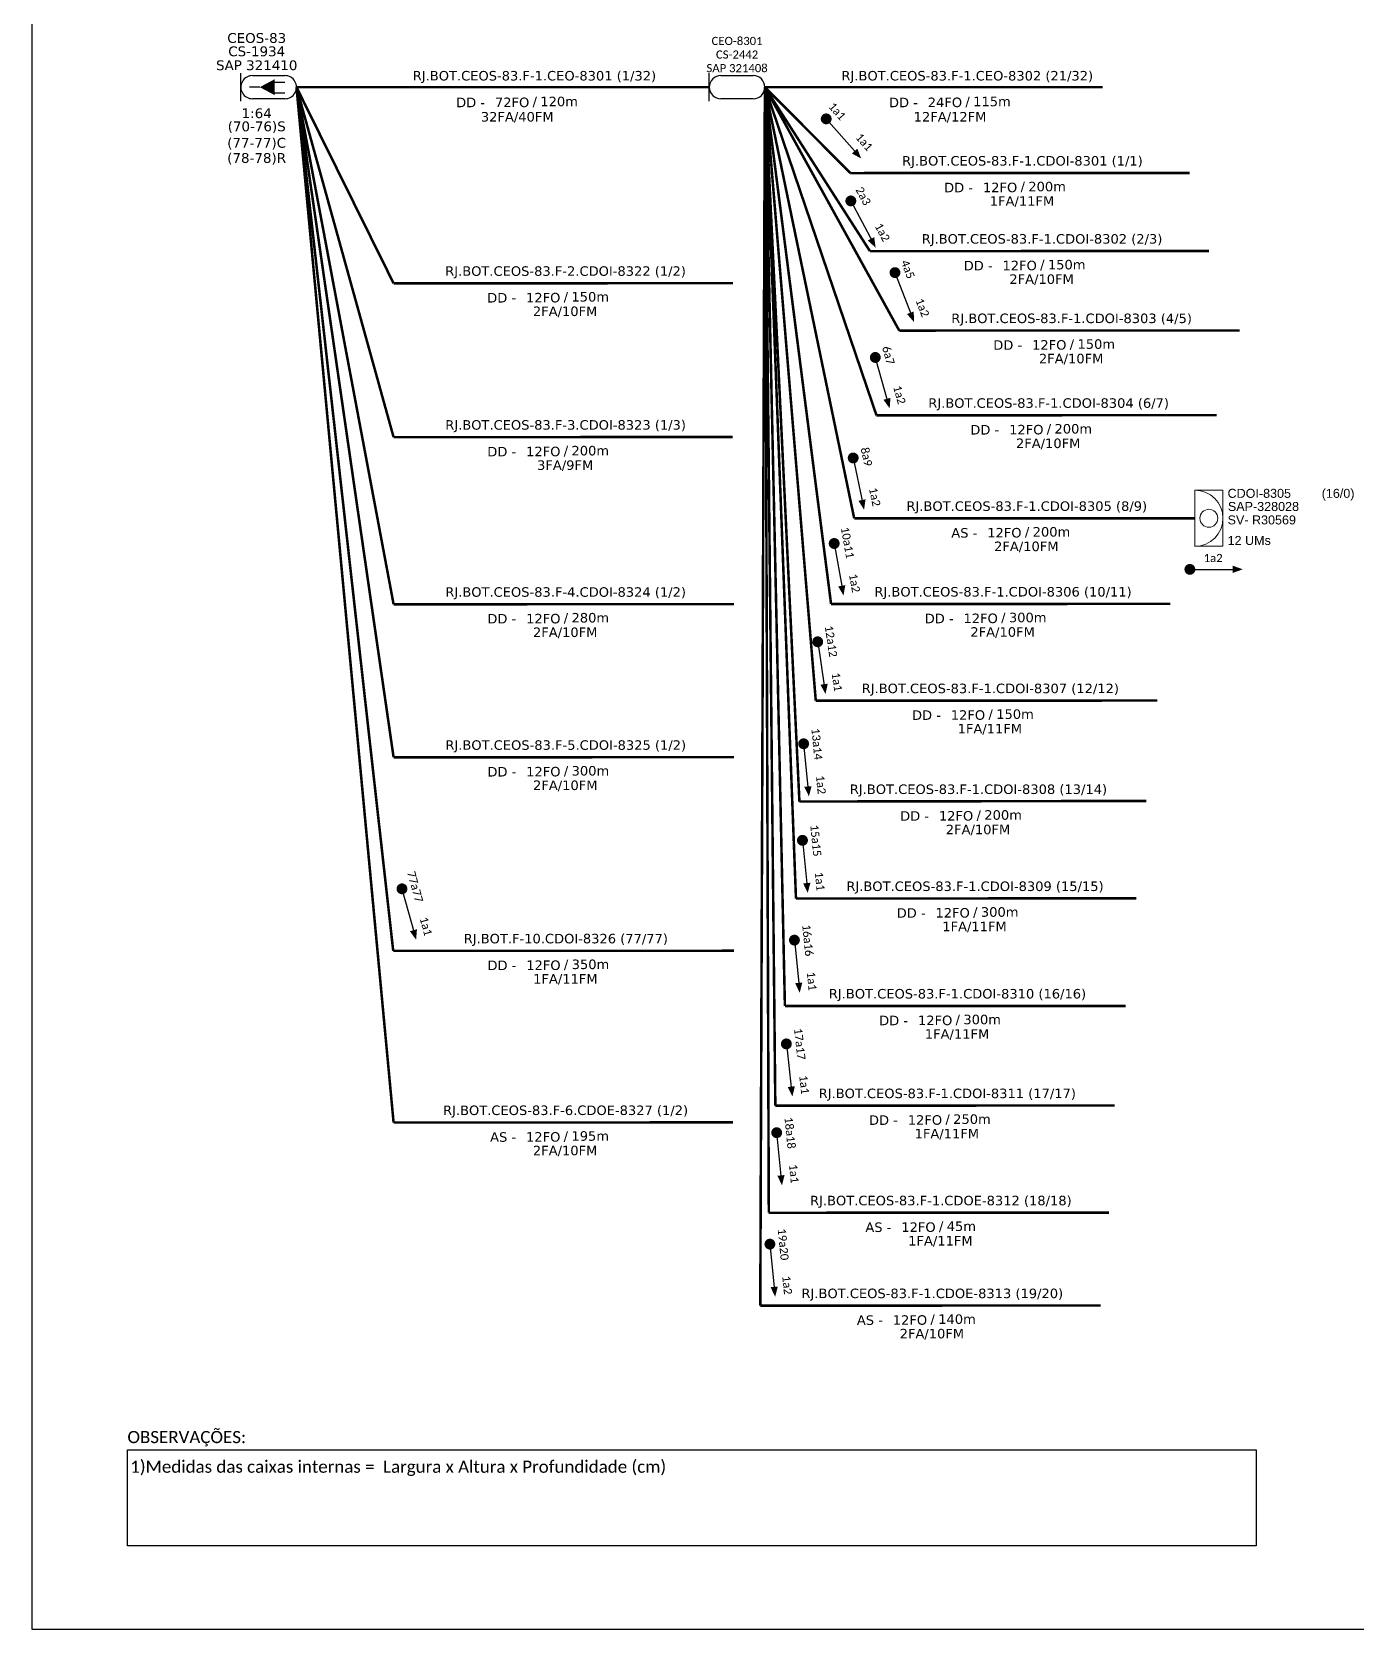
# Model space of a CAD drawing. Extents: x -4 to 837, y 1 to 595.
# Drawn here: x -3.8 to 322.6, y 1.3 to 394.9 of the extents above; entities that cross this region are included whole.
import ezdxf
from ezdxf.enums import TextEntityAlignment as Align

# ---------------------------------------------------------------- set-up
doc = ezdxf.new("R2010")
doc.units = 0
for name, color, linetype, lineweight in [("20.0-LEGENDA DOS CDO'S", 1, 'Continuous', 0), ('20.1-CDO_INTERIOR', 1, 'Continuous', 0), ('40.1-ETIQUETAS', 1, 'Continuous', 20)]:
    doc.layers.add(name, color=color, linetype=linetype, lineweight=lineweight)
for name, color, linetype in [('20.4-CEOS', 1, 'Continuous'), ('CAP a instalar', 1, 'Continuous'), ('SETA', 7, 'Continuous')]:
    doc.layers.add(name, color=color, linetype=linetype)
doc.styles.add('ARIAL', font='arial.ttf')
doc.styles.add('MtXpl_Calibri', font='calibri.ttf')
doc.styles.add('siredit', font='verdana.ttf')
doc.styles.add('WMF-Calibri0', font='calibri.ttf')
doc.linetypes.add('FENCELINE1', pattern='A,0.25,-0.1,[133,ltypeshp.shx,S=0.1,R=0,X=-0.1,Y=0],-0.1,1', length=1.45)

# ---------------------------------------------------------------- blocks, each defined once
blk = doc.blocks.new('ETIQUETA_RS5F')
at = {"layer": '40.1-ETIQUETAS', "color": 0, "style": 'siredit'}
blk.add_text('/', height=1.5, dxfattribs=at).set_placement((1.58, -1.95), align=Align.MIDDLE_RIGHT)
for tag, p in [('ETIQUETA_R_SECUNDARIA', (1.21, 2.1)), ('ETIQUETA_R_PRIMARIA', (1.21, 4.1)), ('F_ATIVAS/F_MORTAS', (1.14, -4.24))]:
    blk.add_attdef(tag, text='', height=1.5, dxfattribs=at).set_placement(p, align=Align.MIDDLE_CENTER)
for tag, p in [('TIPO_CABO', (-6.58, -2.12)), ('CAP_CABO', (0.4, -2.09))]:
    blk.add_attdef(tag, text='', height=1.5, dxfattribs=at).set_placement(p, align=Align.MIDDLE_RIGHT)
blk.add_attdef('METROS', text='', height=1.5, dxfattribs=at).set_placement((2.14, -1.95), align=Align.MIDDLE_LEFT)
for tag, p in [('FUSÃO_1', (0.85, -8.39)), ('FUSÃO_2', (0.85, -10.6)), ('FUSÃO_3', (0.85, -12.93)), ('FUSÃO_4', (0.85, -15.14)), ('FUSÃO_5', (0.85, -17.16))]:
    blk.add_attdef(tag, text='', height=1.5, dxfattribs=at).set_placement(p, align=Align.CENTER)

msp = doc.modelspace()

# ---------------------------------------------------------------- linework, layer by layer
for p, q in [((-3.83, 595.26), (-3.83, 1.26)), ((-3.83, 1.26), (837.17, 1.26))]:
    msp.add_line(p, q)
at = {"const_width": 1.34}
for points in [[(191.52, 373.96, 1), (192.41, 372.96, 1)], [(197.72, 353.83, 1), (198.35, 352.65, 1)], [(208.67, 336.19, 1), (209.15, 334.94, 1)], [(203.88, 315.3, 1), (204.24, 314.01, 1)], [(198.48, 290.54, 1), (198.75, 289.23, 1)], [(193.81, 269.47, 1), (194.05, 268.15, 1)], [(280.94, 262.42, 1), (282.28, 262.42, 1)], [(189.77, 245.25, 1), (189.97, 243.92, 1)], [(186.33, 220.12, 1), (186.46, 218.78, 1)], [(186.04, 196.32, 1), (186.18, 194.98, 1)], [(87.21, 184.34, 1), (87.57, 183.05, 1)], [(184.06, 171.72, 1), (184.2, 170.39, 1)], [(182.07, 146.14, 1), (182.22, 144.8, 1)], [(179.69, 124.26, 1), (179.82, 122.93, 1)], [(178.01, 96.79, 1), (178.15, 95.46, 1)]]:
    msp.add_lwpolyline(points, format="xyb", close=True, dxfattribs=at)
at = {"color": 0}
msp.add_lwpolyline([(19.73, 45.46), (297.98, 45.46), (297.98, 21.75), (19.73, 21.75)], close=True, dxfattribs=at)
at = {"layer": '20.1-CDO_INTERIOR', "color": 1, "lineweight": 18}
msp.add_lwpolyline([(289.75, 268.11), (289.75, 281.94), (282.84, 281.94), (282.84, 268.11)], close=True, dxfattribs=at)
msp.add_circle((286.29, 275.02), 2.21, dxfattribs=at)
msp.add_arc((282.84, 275.02), 6.92, 270, 90, dxfattribs=at)
at = {"layer": '20.4-CEOS', "color": 7}
for p, q in [((47.68, 377.83), (47.68, 384.7)), ((50.53, 384.12), (58.53, 384.12)), ((52.32, 381.27), (49.76, 381.27)), ((58.53, 378.41), (50.53, 378.41))]:
    msp.add_line(p, q, dxfattribs=at)
at = {"layer": '20.4-CEOS', "color": 5}
for p, q in [((165.99, 384.12), (173.98, 384.12)), ((173.98, 378.41), (165.99, 378.41))]:
    msp.add_line(p, q, dxfattribs=at)
at = {"layer": '20.4-CEOS', "color": 7}
msp.add_lwpolyline([(52.32, 381.27, 0, 3.91, 0), (55.99, 381.27, 3.91, 3.91, 0)], format="xyseb", dxfattribs=at)
for points in [[(55.82, 382.53), (58.52, 382.53)], [(52.32, 381.27), (50.18, 381.26)], [(55.83, 379.89), (58.53, 379.89)]]:
    msp.add_lwpolyline(points, dxfattribs=at)
at = {"layer": '20.4-CEOS', "color": 5}
msp.add_lwpolyline([(163.14, 377.83), (163.14, 384.7)], dxfattribs=at)
for centre, start, end in [((165.99, 381.27), 90, 270), ((173.98, 381.27), 270, 90)]:
    msp.add_arc(centre, 2.85, start, end, dxfattribs=at)
at = {"layer": '20.4-CEOS', "color": 7}
for centre, major_axis, start_param, end_param in [((50.53, 381.27), (2.02, 2.02), 0.785398, 3.926991), ((58.53, 381.27), (-2.02, 2.02), 2.356194, 5.497787)]:
    msp.add_ellipse(centre, major_axis=major_axis, ratio=1, start_param=start_param, end_param=end_param, dxfattribs=at)
at = {"layer": 'CAP a instalar', "color": 8, "ltscale": 7, "const_width": 0.625}
for points in [[(61.38, 381.27), (85.32, 332.93)], [(61.38, 381.27), (85.32, 295.01)], [(61.38, 381.27), (85.32, 253.82)], [(61.38, 381.27), (85.32, 216.11)], [(85.23, 168.4), (61.38, 381.27)], [(176.84, 381.27), (197.94, 360.09)], [(176.84, 381.27), (202.75, 340.85)], [(176.84, 381.27), (209.97, 321.28)], [(176.84, 381.27), (204.35, 300.4)], [(193.16, 253.89), (176.84, 381.27)], [(189.39, 230.06), (176.84, 381.27)], [(185.36, 205.21), (176.84, 381.27)], [(184.51, 181.31), (176.84, 381.27)], [(181.78, 154.81), (176.84, 381.27)], [(179.42, 130.26), (176.84, 381.27)], [(197.94, 360.09), (281.57, 360.13)], [(202.75, 340.85), (286.34, 340.89)], [(85.32, 332.93), (168.95, 332.96)], [(209.97, 321.28), (293.86, 321.31)], [(204.35, 300.4), (288.24, 300.43)], [(85.32, 295.01), (168.91, 295.04)], [(85.32, 253.82), (169.2, 253.86)], [(193.16, 253.89), (276.79, 253.93)], [(189.39, 230.06), (273.6, 230.1)], [(85.32, 216.11), (169.2, 216.14)], [(185.36, 205.21), (270.91, 205.35)], [(184.51, 181.31), (268.39, 181.34)], [(85.23, 168.4), (169.2, 168.43)], [(181.78, 154.81), (265.76, 154.84)], [(179.42, 130.26), (263.05, 130.29)]]:
    msp.add_lwpolyline(points, dxfattribs=at)
at = {"layer": 'CAP a instalar', "color": 7, "linetype": 'FENCELINE1', "ltscale": 7, "const_width": 0.625}
for points in [[(85.32, 126.09), (61.38, 381.27)], [(175.71, 80.97), (176.84, 381.27)], [(177.81, 103.85), (176.84, 381.27)], [(85.32, 126.09), (168.95, 126.13)], [(177.81, 103.85), (261.7, 103.89)], [(175.71, 80.97), (259.6, 81)]]:
    msp.add_lwpolyline(points, dxfattribs=at)
at = {"layer": 'CAP a instalar', "color": 7, "ltscale": 7, "const_width": 0.516}
for points in [[(61.38, 381.27), (163.14, 381.27)], [(176.84, 381.27), (260.08, 381.27)]]:
    msp.add_lwpolyline(points, dxfattribs=at)
at = {"layer": 'CAP a instalar', "color": 10, "linetype": 'FENCELINE1', "ltscale": 7, "const_width": 0.625}
for points in [[(198.86, 274.99), (176.84, 381.27)], [(198.86, 274.99), (282.84, 275.02)]]:
    msp.add_lwpolyline(points, dxfattribs=at)
at = {"layer": 'SETA'}
for points in [[(191.97, 373.46), (199.57, 364.82)], [(198.03, 353.24), (203.42, 343.07)], [(208.91, 335.56), (213.03, 324.81)], [(204.06, 314.66), (207.17, 303.58)], [(198.62, 289.88), (200.96, 278.61)], [(193.93, 268.81), (195.94, 257.47)], [(281.61, 262.42), (293.12, 262.42)], [(189.87, 244.58), (191.56, 233.2)], [(186.4, 219.45), (187.53, 207.99)], [(186.11, 195.65), (187.25, 184.2)], [(87.39, 183.69), (90.44, 172.6)], [(184.13, 171.05), (185.27, 159.6)], [(182.15, 145.47), (183.44, 134.03)], [(179.75, 123.6), (180.89, 112.14)], [(178.08, 96.13), (179.22, 84.67)]]:
    msp.add_lwpolyline(points, dxfattribs=at)
for points in [[(199.64, 366.11), (200.59, 363.68), (198.3, 364.93)], [(203.79, 344.31), (204.15, 341.72), (202.21, 343.47)], [(213.55, 326), (213.59, 323.39), (211.88, 325.36)], [(207.8, 304.71), (207.6, 302.11), (206.08, 304.23)], [(201.67, 279.7), (201.29, 277.12), (199.92, 279.34)], [(292.19, 263.33), (294.65, 262.44), (292.19, 261.55)], [(196.67, 258.54), (196.22, 255.97), (194.91, 258.23)], [(192.33, 234.25), (191.8, 231.69), (190.56, 233.98)], [(188.35, 209), (187.7, 206.47), (186.57, 208.83)], [(188.06, 185.2), (187.41, 182.67), (186.28, 185.03)], [(91.08, 173.73), (90.87, 171.13), (89.35, 173.25)], [(186.08, 160.61), (185.43, 158.08), (184.3, 160.43)], [(184.24, 135.05), (183.63, 132.51), (182.47, 134.85)], [(181.7, 113.15), (181.06, 110.62), (179.93, 112.98)], [(180.03, 85.68), (179.38, 83.15), (178.25, 85.51)]]:
    msp.add_solid(points, dxfattribs=at)

# ---------------------------------------------------------------- block references
at = {"layer": 'CAP a instalar', "color": 7, "linetype": 'FENCELINE1', "ltscale": 7}
ref = msp.add_blockref('ETIQUETA_RS5F', (118.2, 380.8), dxfattribs=dict(at, xscale=1.561713223235943, yscale=1.561713223237138, zscale=1.561713223237456))
ref.add_attrib('ETIQUETA_R_SECUNDARIA', 'RJ.BOT.CEOS-83.F-1.CEO-8301 (1/32)', dxfattribs={"layer": '40.1-ETIQUETAS', "color": 0, "height": 2.3426, "style": 'siredit'}).set_placement((120.04, 384.09), align=Align.MIDDLE_CENTER)
ref.add_attrib('TIPO_CABO', 'DD -', dxfattribs={"layer": '40.1-ETIQUETAS', "color": 0, "height": 2.343, "style": 'siredit'}).set_placement((107.86, 377.5), align=Align.MIDDLE_RIGHT)
ref.add_attrib('CAP_CABO', '72FO', dxfattribs={"layer": '40.1-ETIQUETAS', "color": 0, "height": 2.343, "style": 'siredit'}).set_placement((118.77, 377.53), align=Align.MIDDLE_RIGHT)
ref.add_attrib('METROS', '120m', dxfattribs={"layer": '40.1-ETIQUETAS', "color": 0, "height": 2.343, "style": 'siredit'}).set_placement((121.49, 377.75), align=Align.MIDDLE_LEFT)
ref.add_attrib('F_ATIVAS/F_MORTAS', '32FA/40FM', dxfattribs={"layer": '40.1-ETIQUETAS', "color": 0, "height": 2.343, "style": 'siredit'}).set_placement((115.8, 373.97), align=Align.MIDDLE_CENTER)
ref = msp.add_blockref('ETIQUETA_RS5F', (224.89, 380.8), dxfattribs=dict(at, xscale=1.561713223235943, yscale=1.561713223237138, zscale=1.561713223237456))
ref.add_attrib('ETIQUETA_R_SECUNDARIA', 'RJ.BOT.CEOS-83.F-1.CEO-8302 (21/32)', dxfattribs={"layer": '40.1-ETIQUETAS', "color": 0, "height": 2.3426, "style": 'siredit'}).set_placement((226.74, 384.09), align=Align.MIDDLE_CENTER)
ref.add_attrib('TIPO_CABO', 'DD -', dxfattribs={"layer": '40.1-ETIQUETAS', "color": 0, "height": 2.343, "style": 'siredit'}).set_placement((214.56, 377.5), align=Align.MIDDLE_RIGHT)
ref.add_attrib('CAP_CABO', '24FO', dxfattribs={"layer": '40.1-ETIQUETAS', "color": 0, "height": 2.343, "style": 'siredit'}).set_placement((225.46, 377.53), align=Align.MIDDLE_RIGHT)
ref.add_attrib('METROS', '115m', dxfattribs={"layer": '40.1-ETIQUETAS', "color": 0, "height": 2.343, "style": 'siredit'}).set_placement((228.19, 377.75), align=Align.MIDDLE_LEFT)
ref.add_attrib('F_ATIVAS/F_MORTAS', '12FA/12FM', dxfattribs={"layer": '40.1-ETIQUETAS', "color": 0, "height": 2.343, "style": 'siredit'}).set_placement((222.49, 373.97), align=Align.MIDDLE_CENTER)
at = {"layer": 'CAP a instalar', "color": 8, "linetype": 'FENCELINE1', "ltscale": 7}
ref = msp.add_blockref('ETIQUETA_RS5F', (238.48, 359.83), dxfattribs=dict(at, xscale=1.561713223235943, yscale=1.561713223237138, zscale=1.561713223237456))
ref.add_attrib('ETIQUETA_R_SECUNDARIA', 'RJ.BOT.CEOS-83.F-1.CDOI-8301 (1/1)', dxfattribs={"layer": '40.1-ETIQUETAS', "color": 0, "height": 2.3426, "style": 'siredit'}).set_placement((240.33, 363.12), align=Align.MIDDLE_CENTER)
ref.add_attrib('TIPO_CABO', 'DD -', dxfattribs={"layer": '40.1-ETIQUETAS', "color": 0, "height": 2.343, "style": 'siredit'}).set_placement((228.15, 356.53), align=Align.MIDDLE_RIGHT)
ref.add_attrib('CAP_CABO', '12FO', dxfattribs={"layer": '40.1-ETIQUETAS', "color": 0, "height": 2.343, "style": 'siredit'}).set_placement((239.06, 356.56), align=Align.MIDDLE_RIGHT)
ref.add_attrib('METROS', '200m', dxfattribs={"layer": '40.1-ETIQUETAS', "color": 0, "height": 2.343, "style": 'siredit'}).set_placement((241.78, 356.78), align=Align.MIDDLE_LEFT)
ref.add_attrib('F_ATIVAS/F_MORTAS', '1FA/11FM', dxfattribs={"layer": '40.1-ETIQUETAS', "color": 0, "height": 2.343, "style": 'siredit'}).set_placement((240.22, 353.2), align=Align.MIDDLE_CENTER)
ref = msp.add_blockref('ETIQUETA_RS5F', (243.31, 340.59), dxfattribs=dict(at, xscale=1.561713223235943, yscale=1.561713223237138, zscale=1.561713223237456))
ref.add_attrib('ETIQUETA_R_SECUNDARIA', 'RJ.BOT.CEOS-83.F-1.CDOI-8302 (2/3)', dxfattribs={"layer": '40.1-ETIQUETAS', "color": 0, "height": 2.3426, "style": 'siredit'}).set_placement((245.16, 343.88), align=Align.MIDDLE_CENTER)
ref.add_attrib('TIPO_CABO', 'DD -', dxfattribs={"layer": '40.1-ETIQUETAS', "color": 0, "height": 2.343, "style": 'siredit'}).set_placement((232.98, 337.29), align=Align.MIDDLE_RIGHT)
ref.add_attrib('CAP_CABO', '12FO', dxfattribs={"layer": '40.1-ETIQUETAS', "color": 0, "height": 2.343, "style": 'siredit'}).set_placement((243.88, 337.32), align=Align.MIDDLE_RIGHT)
ref.add_attrib('METROS', '150m', dxfattribs={"layer": '40.1-ETIQUETAS', "color": 0, "height": 2.343, "style": 'siredit'}).set_placement((246.61, 337.54), align=Align.MIDDLE_LEFT)
ref.add_attrib('F_ATIVAS/F_MORTAS', '2FA/10FM', dxfattribs={"layer": '40.1-ETIQUETAS', "color": 0, "height": 2.343, "style": 'siredit'}).set_placement((245.05, 333.96), align=Align.MIDDLE_CENTER)
ref = msp.add_blockref('ETIQUETA_RS5F', (125.86, 332.66), dxfattribs=dict(at, xscale=1.561713223235943, yscale=1.561713223237138, zscale=1.561713223237456))
ref.add_attrib('ETIQUETA_R_SECUNDARIA', 'RJ.BOT.CEOS-83.F-2.CDOI-8322 (1/2)', dxfattribs={"layer": '40.1-ETIQUETAS', "color": 0, "height": 2.3426, "style": 'siredit'}).set_placement((127.71, 335.95), align=Align.MIDDLE_CENTER)
ref.add_attrib('TIPO_CABO', 'DD -', dxfattribs={"layer": '40.1-ETIQUETAS', "color": 0, "height": 2.343, "style": 'siredit'}).set_placement((115.53, 329.36), align=Align.MIDDLE_RIGHT)
ref.add_attrib('CAP_CABO', '12FO', dxfattribs={"layer": '40.1-ETIQUETAS', "color": 0, "height": 2.343, "style": 'siredit'}).set_placement((126.43, 329.4), align=Align.MIDDLE_RIGHT)
ref.add_attrib('METROS', '150m', dxfattribs={"layer": '40.1-ETIQUETAS', "color": 0, "height": 2.343, "style": 'siredit'}).set_placement((129.16, 329.61), align=Align.MIDDLE_LEFT)
ref.add_attrib('F_ATIVAS/F_MORTAS', '2FA/10FM', dxfattribs={"layer": '40.1-ETIQUETAS', "color": 0, "height": 2.343, "style": 'siredit'}).set_placement((127.6, 326.04), align=Align.MIDDLE_CENTER)
ref = msp.add_blockref('ETIQUETA_RS5F', (250.6, 321.01), dxfattribs=dict(at, xscale=1.561713223235943, yscale=1.561713223237138, zscale=1.561713223237456))
ref.add_attrib('ETIQUETA_R_SECUNDARIA', 'RJ.BOT.CEOS-83.F-1.CDOI-8303 (4/5)', dxfattribs={"layer": '40.1-ETIQUETAS', "color": 0, "height": 2.3426, "style": 'siredit'}).set_placement((252.45, 324.3), align=Align.MIDDLE_CENTER)
ref.add_attrib('TIPO_CABO', 'DD -', dxfattribs={"layer": '40.1-ETIQUETAS', "color": 0, "height": 2.343, "style": 'siredit'}).set_placement((240.27, 317.71), align=Align.MIDDLE_RIGHT)
ref.add_attrib('CAP_CABO', '12FO', dxfattribs={"layer": '40.1-ETIQUETAS', "color": 0, "height": 2.343, "style": 'siredit'}).set_placement((251.18, 317.75), align=Align.MIDDLE_RIGHT)
ref.add_attrib('METROS', '150m', dxfattribs={"layer": '40.1-ETIQUETAS', "color": 0, "height": 2.343, "style": 'siredit'}).set_placement((253.9, 317.96), align=Align.MIDDLE_LEFT)
ref.add_attrib('F_ATIVAS/F_MORTAS', '2FA/10FM', dxfattribs={"layer": '40.1-ETIQUETAS', "color": 0, "height": 2.343, "style": 'siredit'}).set_placement((252.34, 314.38), align=Align.MIDDLE_CENTER)
ref = msp.add_blockref('ETIQUETA_RS5F', (244.94, 300.13), dxfattribs=dict(at, xscale=1.561713223235943, yscale=1.561713223237138, zscale=1.561713223237456))
ref.add_attrib('ETIQUETA_R_SECUNDARIA', 'RJ.BOT.CEOS-83.F-1.CDOI-8304 (6/7)', dxfattribs={"layer": '40.1-ETIQUETAS', "color": 0, "height": 2.3426, "style": 'siredit'}).set_placement((246.79, 303.42), align=Align.MIDDLE_CENTER)
ref.add_attrib('TIPO_CABO', 'DD -', dxfattribs={"layer": '40.1-ETIQUETAS', "color": 0, "height": 2.343, "style": 'siredit'}).set_placement((234.61, 296.83), align=Align.MIDDLE_RIGHT)
ref.add_attrib('CAP_CABO', '12FO', dxfattribs={"layer": '40.1-ETIQUETAS', "color": 0, "height": 2.343, "style": 'siredit'}).set_placement((245.52, 296.87), align=Align.MIDDLE_RIGHT)
ref.add_attrib('METROS', '200m', dxfattribs={"layer": '40.1-ETIQUETAS', "color": 0, "height": 2.343, "style": 'siredit'}).set_placement((248.24, 297.08), align=Align.MIDDLE_LEFT)
ref.add_attrib('F_ATIVAS/F_MORTAS', '2FA/10FM', dxfattribs={"layer": '40.1-ETIQUETAS', "color": 0, "height": 2.343, "style": 'siredit'}).set_placement((246.68, 293.5), align=Align.MIDDLE_CENTER)
ref = msp.add_blockref('ETIQUETA_RS5F', (125.88, 294.75), dxfattribs=dict(at, xscale=1.561713223235943, yscale=1.561713223237138, zscale=1.561713223237456))
ref.add_attrib('ETIQUETA_R_SECUNDARIA', 'RJ.BOT.CEOS-83.F-3.CDOI-8323 (1/3)', dxfattribs={"layer": '40.1-ETIQUETAS', "color": 0, "height": 2.3426, "style": 'siredit'}).set_placement((127.72, 298.03), align=Align.MIDDLE_CENTER)
ref.add_attrib('TIPO_CABO', 'DD -', dxfattribs={"layer": '40.1-ETIQUETAS', "color": 0, "height": 2.343, "style": 'siredit'}).set_placement((115.54, 291.44), align=Align.MIDDLE_RIGHT)
ref.add_attrib('CAP_CABO', '12FO', dxfattribs={"layer": '40.1-ETIQUETAS', "color": 0, "height": 2.343, "style": 'siredit'}).set_placement((126.45, 291.48), align=Align.MIDDLE_RIGHT)
ref.add_attrib('METROS', '200m', dxfattribs={"layer": '40.1-ETIQUETAS', "color": 0, "height": 2.343, "style": 'siredit'}).set_placement((129.17, 291.69), align=Align.MIDDLE_LEFT)
ref.add_attrib('F_ATIVAS/F_MORTAS', '3FA/9FM', dxfattribs={"layer": '40.1-ETIQUETAS', "color": 0, "height": 2.343, "style": 'siredit'}).set_placement((127.61, 288.12), align=Align.MIDDLE_CENTER)
at = {"layer": 'CAP a instalar', "color": 1, "linetype": 'FENCELINE1', "ltscale": 7}
ref = msp.add_blockref('ETIQUETA_RS5F', (239.55, 274.73), dxfattribs=dict(at, xscale=1.561713223235943, yscale=1.561713223237138, zscale=1.561713223237456))
ref.add_attrib('ETIQUETA_R_SECUNDARIA', 'RJ.BOT.CEOS-83.F-1.CDOI-8305 (8/9)', dxfattribs={"layer": '40.1-ETIQUETAS', "color": 0, "height": 2.3426, "style": 'siredit'}).set_placement((241.4, 278.02), align=Align.MIDDLE_CENTER)
ref.add_attrib('TIPO_CABO', 'AS -', dxfattribs={"layer": '40.1-ETIQUETAS', "color": 0, "height": 2.343, "style": 'siredit'}).set_placement((229.22, 271.43), align=Align.MIDDLE_RIGHT)
ref.add_attrib('CAP_CABO', '12FO', dxfattribs={"layer": '40.1-ETIQUETAS', "color": 0, "height": 2.343, "style": 'siredit'}).set_placement((240.12, 271.46), align=Align.MIDDLE_RIGHT)
ref.add_attrib('METROS', '200m', dxfattribs={"layer": '40.1-ETIQUETAS', "color": 0, "height": 2.343, "style": 'siredit'}).set_placement((242.85, 271.68), align=Align.MIDDLE_LEFT)
ref.add_attrib('F_ATIVAS/F_MORTAS', '2FA/10FM', dxfattribs={"layer": '40.1-ETIQUETAS', "color": 0, "height": 2.343, "style": 'siredit'}).set_placement((241.29, 268.1), align=Align.MIDDLE_CENTER)
at = {"layer": 'CAP a instalar', "color": 8, "linetype": 'FENCELINE1', "ltscale": 7}
ref = msp.add_blockref('ETIQUETA_RS5F', (125.88, 253.56), dxfattribs=dict(at, xscale=1.561713223235943, yscale=1.561713223237138, zscale=1.561713223237456))
ref.add_attrib('ETIQUETA_R_SECUNDARIA', 'RJ.BOT.CEOS-83.F-4.CDOI-8324 (1/2)', dxfattribs={"layer": '40.1-ETIQUETAS', "color": 0, "height": 2.3426, "style": 'siredit'}).set_placement((127.73, 256.85), align=Align.MIDDLE_CENTER)
ref.add_attrib('TIPO_CABO', 'DD -', dxfattribs={"layer": '40.1-ETIQUETAS', "color": 0, "height": 2.343, "style": 'siredit'}).set_placement((115.55, 250.26), align=Align.MIDDLE_RIGHT)
ref.add_attrib('CAP_CABO', '12FO', dxfattribs={"layer": '40.1-ETIQUETAS', "color": 0, "height": 2.343, "style": 'siredit'}).set_placement((126.46, 250.29), align=Align.MIDDLE_RIGHT)
ref.add_attrib('METROS', '280m', dxfattribs={"layer": '40.1-ETIQUETAS', "color": 0, "height": 2.343, "style": 'siredit'}).set_placement((129.18, 250.51), align=Align.MIDDLE_LEFT)
ref.add_attrib('F_ATIVAS/F_MORTAS', '2FA/10FM', dxfattribs={"layer": '40.1-ETIQUETAS', "color": 0, "height": 2.343, "style": 'siredit'}).set_placement((127.62, 246.93), align=Align.MIDDLE_CENTER)
ref = msp.add_blockref('ETIQUETA_RS5F', (233.7, 253.63), dxfattribs=dict(at, xscale=1.561713223235943, yscale=1.561713223237138, zscale=1.561713223237456))
ref.add_attrib('ETIQUETA_R_SECUNDARIA', 'RJ.BOT.CEOS-83.F-1.CDOI-8306 (10/11)', dxfattribs={"layer": '40.1-ETIQUETAS', "color": 0, "height": 2.3426, "style": 'siredit'}).set_placement((235.55, 256.91), align=Align.MIDDLE_CENTER)
ref.add_attrib('TIPO_CABO', 'DD -', dxfattribs={"layer": '40.1-ETIQUETAS', "color": 0, "height": 2.343, "style": 'siredit'}).set_placement((223.37, 250.32), align=Align.MIDDLE_RIGHT)
ref.add_attrib('CAP_CABO', '12FO', dxfattribs={"layer": '40.1-ETIQUETAS', "color": 0, "height": 2.343, "style": 'siredit'}).set_placement((234.27, 250.36), align=Align.MIDDLE_RIGHT)
ref.add_attrib('METROS', '300m', dxfattribs={"layer": '40.1-ETIQUETAS', "color": 0, "height": 2.343, "style": 'siredit'}).set_placement((237, 250.57), align=Align.MIDDLE_LEFT)
ref.add_attrib('F_ATIVAS/F_MORTAS', '2FA/10FM', dxfattribs={"layer": '40.1-ETIQUETAS', "color": 0, "height": 2.343, "style": 'siredit'}).set_placement((235.44, 247), align=Align.MIDDLE_CENTER)
ref = msp.add_blockref('ETIQUETA_RS5F', (230.57, 229.8), dxfattribs=dict(at, xscale=1.561713223235943, yscale=1.561713223237138, zscale=1.561713223237456))
ref.add_attrib('ETIQUETA_R_SECUNDARIA', 'RJ.BOT.CEOS-83.F-1.CDOI-8307 (12/12)', dxfattribs={"layer": '40.1-ETIQUETAS', "color": 0, "height": 2.3426, "style": 'siredit'}).set_placement((232.42, 233.09), align=Align.MIDDLE_CENTER)
ref.add_attrib('TIPO_CABO', 'DD -', dxfattribs={"layer": '40.1-ETIQUETAS', "color": 0, "height": 2.343, "style": 'siredit'}).set_placement((220.24, 226.5), align=Align.MIDDLE_RIGHT)
ref.add_attrib('CAP_CABO', '12FO', dxfattribs={"layer": '40.1-ETIQUETAS', "color": 0, "height": 2.343, "style": 'siredit'}).set_placement((231.14, 226.53), align=Align.MIDDLE_RIGHT)
ref.add_attrib('METROS', '150m', dxfattribs={"layer": '40.1-ETIQUETAS', "color": 0, "height": 2.343, "style": 'siredit'}).set_placement((233.87, 226.75), align=Align.MIDDLE_LEFT)
ref.add_attrib('F_ATIVAS/F_MORTAS', '1FA/11FM', dxfattribs={"layer": '40.1-ETIQUETAS', "color": 0, "height": 2.343, "style": 'siredit'}).set_placement((232.3, 223.17), align=Align.MIDDLE_CENTER)
ref = msp.add_blockref('ETIQUETA_RS5F', (125.9, 215.85), dxfattribs=dict(at, xscale=1.561713223235943, yscale=1.561713223237138, zscale=1.561713223237456))
ref.add_attrib('ETIQUETA_R_SECUNDARIA', 'RJ.BOT.CEOS-83.F-5.CDOI-8325 (1/2)', dxfattribs={"layer": '40.1-ETIQUETAS', "color": 0, "height": 2.3426, "style": 'siredit'}).set_placement((127.75, 219.13), align=Align.MIDDLE_CENTER)
ref.add_attrib('TIPO_CABO', 'DD -', dxfattribs={"layer": '40.1-ETIQUETAS', "color": 0, "height": 2.343, "style": 'siredit'}).set_placement((115.57, 212.54), align=Align.MIDDLE_RIGHT)
ref.add_attrib('CAP_CABO', '12FO', dxfattribs={"layer": '40.1-ETIQUETAS', "color": 0, "height": 2.343, "style": 'siredit'}).set_placement((126.47, 212.58), align=Align.MIDDLE_RIGHT)
ref.add_attrib('METROS', '300m', dxfattribs={"layer": '40.1-ETIQUETAS', "color": 0, "height": 2.343, "style": 'siredit'}).set_placement((129.2, 212.79), align=Align.MIDDLE_LEFT)
ref.add_attrib('F_ATIVAS/F_MORTAS', '2FA/10FM', dxfattribs={"layer": '40.1-ETIQUETAS', "color": 0, "height": 2.343, "style": 'siredit'}).set_placement((127.64, 209.22), align=Align.MIDDLE_CENTER)
ref = msp.add_blockref('ETIQUETA_RS5F', (227.64, 204.95), dxfattribs=dict(at, xscale=1.561713223235943, yscale=1.561713223237138, zscale=1.561713223237456))
ref.add_attrib('ETIQUETA_R_SECUNDARIA', 'RJ.BOT.CEOS-83.F-1.CDOI-8308 (13/14)', dxfattribs={"layer": '40.1-ETIQUETAS', "color": 0, "height": 2.3426, "style": 'siredit'}).set_placement((229.49, 208.24), align=Align.MIDDLE_CENTER)
ref.add_attrib('TIPO_CABO', 'DD -', dxfattribs={"layer": '40.1-ETIQUETAS', "color": 0, "height": 2.343, "style": 'siredit'}).set_placement((217.31, 201.65), align=Align.MIDDLE_RIGHT)
ref.add_attrib('CAP_CABO', '12FO', dxfattribs={"layer": '40.1-ETIQUETAS', "color": 0, "height": 2.343, "style": 'siredit'}).set_placement((228.21, 201.69), align=Align.MIDDLE_RIGHT)
ref.add_attrib('METROS', '200m', dxfattribs={"layer": '40.1-ETIQUETAS', "color": 0, "height": 2.343, "style": 'siredit'}).set_placement((230.94, 201.9), align=Align.MIDDLE_LEFT)
ref.add_attrib('F_ATIVAS/F_MORTAS', '2FA/10FM', dxfattribs={"layer": '40.1-ETIQUETAS', "color": 0, "height": 2.343, "style": 'siredit'}).set_placement((229.38, 198.32), align=Align.MIDDLE_CENTER)
ref = msp.add_blockref('ETIQUETA_RS5F', (226.79, 181.05), dxfattribs=dict(at, xscale=1.561713223235943, yscale=1.561713223237138, zscale=1.561713223237456))
ref.add_attrib('ETIQUETA_R_SECUNDARIA', 'RJ.BOT.CEOS-83.F-1.CDOI-8309 (15/15)', dxfattribs={"layer": '40.1-ETIQUETAS', "color": 0, "height": 2.3426, "style": 'siredit'}).set_placement((228.64, 184.33), align=Align.MIDDLE_CENTER)
ref.add_attrib('TIPO_CABO', 'DD -', dxfattribs={"layer": '40.1-ETIQUETAS', "color": 0, "height": 2.343, "style": 'siredit'}).set_placement((216.46, 177.74), align=Align.MIDDLE_RIGHT)
ref.add_attrib('CAP_CABO', '12FO', dxfattribs={"layer": '40.1-ETIQUETAS', "color": 0, "height": 2.343, "style": 'siredit'}).set_placement((227.36, 177.78), align=Align.MIDDLE_RIGHT)
ref.add_attrib('METROS', '300m', dxfattribs={"layer": '40.1-ETIQUETAS', "color": 0, "height": 2.343, "style": 'siredit'}).set_placement((230.09, 177.99), align=Align.MIDDLE_LEFT)
ref.add_attrib('F_ATIVAS/F_MORTAS', '1FA/11FM', dxfattribs={"layer": '40.1-ETIQUETAS', "color": 0, "height": 2.343, "style": 'siredit'}).set_placement((228.52, 174.42), align=Align.MIDDLE_CENTER)
ref = msp.add_blockref('ETIQUETA_RS5F', (125.92, 168.14), dxfattribs=dict(at, xscale=1.561713223235943, yscale=1.561713223237138, zscale=1.561713223237456))
ref.add_attrib('ETIQUETA_R_SECUNDARIA', 'RJ.BOT.F-10.CDOI-8326 (77/77)', dxfattribs={"layer": '40.1-ETIQUETAS', "color": 0, "height": 2.3426, "style": 'siredit'}).set_placement((127.77, 171.43), align=Align.MIDDLE_CENTER)
ref.add_attrib('TIPO_CABO', 'DD -', dxfattribs={"layer": '40.1-ETIQUETAS', "color": 0, "height": 2.343, "style": 'siredit'}).set_placement((115.59, 164.84), align=Align.MIDDLE_RIGHT)
ref.add_attrib('CAP_CABO', '12FO', dxfattribs={"layer": '40.1-ETIQUETAS', "color": 0, "height": 2.343, "style": 'siredit'}).set_placement((126.49, 164.87), align=Align.MIDDLE_RIGHT)
ref.add_attrib('METROS', '350m', dxfattribs={"layer": '40.1-ETIQUETAS', "color": 0, "height": 2.343, "style": 'siredit'}).set_placement((129.22, 165.09), align=Align.MIDDLE_LEFT)
ref.add_attrib('F_ATIVAS/F_MORTAS', '1FA/11FM', dxfattribs={"layer": '40.1-ETIQUETAS', "color": 0, "height": 2.343, "style": 'siredit'}).set_placement((127.66, 161.51), align=Align.MIDDLE_CENTER)
ref = msp.add_blockref('ETIQUETA_RS5F', (222.47, 154.55), dxfattribs=dict(at, xscale=1.561713223235943, yscale=1.561713223237138, zscale=1.561713223237456))
ref.add_attrib('ETIQUETA_R_SECUNDARIA', 'RJ.BOT.CEOS-83.F-1.CDOI-8310 (16/16)', dxfattribs={"layer": '40.1-ETIQUETAS', "color": 0, "height": 2.3426, "style": 'siredit'}).set_placement((224.32, 157.84), align=Align.MIDDLE_CENTER)
ref.add_attrib('TIPO_CABO', 'DD -', dxfattribs={"layer": '40.1-ETIQUETAS', "color": 0, "height": 2.343, "style": 'siredit'}).set_placement((212.14, 151.25), align=Align.MIDDLE_RIGHT)
ref.add_attrib('CAP_CABO', '12FO', dxfattribs={"layer": '40.1-ETIQUETAS', "color": 0, "height": 2.343, "style": 'siredit'}).set_placement((223.05, 151.28), align=Align.MIDDLE_RIGHT)
ref.add_attrib('METROS', '300m', dxfattribs={"layer": '40.1-ETIQUETAS', "color": 0, "height": 2.343, "style": 'siredit'}).set_placement((225.77, 151.5), align=Align.MIDDLE_LEFT)
ref.add_attrib('F_ATIVAS/F_MORTAS', '1FA/11FM', dxfattribs={"layer": '40.1-ETIQUETAS', "color": 0, "height": 2.343, "style": 'siredit'}).set_placement((224.21, 147.92), align=Align.MIDDLE_CENTER)
ref = msp.add_blockref('ETIQUETA_RS5F', (219.97, 129.99), dxfattribs=dict(at, xscale=1.561713223235943, yscale=1.561713223237138, zscale=1.561713223237456))
ref.add_attrib('ETIQUETA_R_SECUNDARIA', 'RJ.BOT.CEOS-83.F-1.CDOI-8311 (17/17)', dxfattribs={"layer": '40.1-ETIQUETAS', "color": 0, "height": 2.3426, "style": 'siredit'}).set_placement((221.81, 133.28), align=Align.MIDDLE_CENTER)
ref.add_attrib('TIPO_CABO', 'DD -', dxfattribs={"layer": '40.1-ETIQUETAS', "color": 0, "height": 2.343, "style": 'siredit'}).set_placement((209.63, 126.69), align=Align.MIDDLE_RIGHT)
ref.add_attrib('CAP_CABO', '12FO', dxfattribs={"layer": '40.1-ETIQUETAS', "color": 0, "height": 2.343, "style": 'siredit'}).set_placement((220.54, 126.73), align=Align.MIDDLE_RIGHT)
ref.add_attrib('METROS', '250m', dxfattribs={"layer": '40.1-ETIQUETAS', "color": 0, "height": 2.343, "style": 'siredit'}).set_placement((223.26, 126.94), align=Align.MIDDLE_LEFT)
ref.add_attrib('F_ATIVAS/F_MORTAS', '1FA/11FM', dxfattribs={"layer": '40.1-ETIQUETAS', "color": 0, "height": 2.343, "style": 'siredit'}).set_placement((221.7, 123.37), align=Align.MIDDLE_CENTER)
at = {"layer": 'CAP a instalar', "color": 7, "linetype": 'FENCELINE1', "ltscale": 7}
ref = msp.add_blockref('ETIQUETA_RS5F', (125.86, 125.83), dxfattribs=dict(at, xscale=1.561713223235943, yscale=1.561713223237138, zscale=1.561713223237456))
ref.add_attrib('ETIQUETA_R_SECUNDARIA', 'RJ.BOT.CEOS-83.F-6.CDOE-8327 (1/2)', dxfattribs={"layer": '40.1-ETIQUETAS', "color": 0, "height": 2.3426, "style": 'siredit'}).set_placement((127.71, 129.12), align=Align.MIDDLE_CENTER)
ref.add_attrib('TIPO_CABO', 'AS -', dxfattribs={"layer": '40.1-ETIQUETAS', "color": 0, "height": 2.343, "style": 'siredit'}).set_placement((115.53, 122.53), align=Align.MIDDLE_RIGHT)
ref.add_attrib('CAP_CABO', '12FO', dxfattribs={"layer": '40.1-ETIQUETAS', "color": 0, "height": 2.343, "style": 'siredit'}).set_placement((126.43, 122.56), align=Align.MIDDLE_RIGHT)
ref.add_attrib('METROS', '195m', dxfattribs={"layer": '40.1-ETIQUETAS', "color": 0, "height": 2.343, "style": 'siredit'}).set_placement((129.16, 122.78), align=Align.MIDDLE_LEFT)
ref.add_attrib('F_ATIVAS/F_MORTAS', '2FA/10FM', dxfattribs={"layer": '40.1-ETIQUETAS', "color": 0, "height": 2.343, "style": 'siredit'}).set_placement((127.6, 119.2), align=Align.MIDDLE_CENTER)
ref = msp.add_blockref('ETIQUETA_RS5F', (218.37, 103.59), dxfattribs=dict(at, xscale=1.561713223235943, yscale=1.561713223237138, zscale=1.561713223237456))
ref.add_attrib('ETIQUETA_R_SECUNDARIA', 'RJ.BOT.CEOS-83.F-1.CDOE-8312 (18/18)', dxfattribs={"layer": '40.1-ETIQUETAS', "color": 0, "height": 2.3426, "style": 'siredit'}).set_placement((220.22, 106.87), align=Align.MIDDLE_CENTER)
ref.add_attrib('TIPO_CABO', 'AS -', dxfattribs={"layer": '40.1-ETIQUETAS', "color": 0, "height": 2.343, "style": 'siredit'}).set_placement((208.04, 100.29), align=Align.MIDDLE_RIGHT)
ref.add_attrib('CAP_CABO', '12FO', dxfattribs={"layer": '40.1-ETIQUETAS', "color": 0, "height": 2.343, "style": 'siredit'}).set_placement((218.94, 100.32), align=Align.MIDDLE_RIGHT)
ref.add_attrib('METROS', '45m', dxfattribs={"layer": '40.1-ETIQUETAS', "color": 0, "height": 2.343, "style": 'siredit'}).set_placement((221.67, 100.54), align=Align.MIDDLE_LEFT)
ref.add_attrib('F_ATIVAS/F_MORTAS', '1FA/11FM', dxfattribs={"layer": '40.1-ETIQUETAS', "color": 0, "height": 2.343, "style": 'siredit'}).set_placement((220.11, 96.96), align=Align.MIDDLE_CENTER)
ref = msp.add_blockref('ETIQUETA_RS5F', (216.27, 80.7), dxfattribs=dict(at, xscale=1.561713223235943, yscale=1.561713223237138, zscale=1.561713223237456))
ref.add_attrib('ETIQUETA_R_SECUNDARIA', 'RJ.BOT.CEOS-83.F-1.CDOE-8313 (19/20)', dxfattribs={"layer": '40.1-ETIQUETAS', "color": 0, "height": 2.3426, "style": 'siredit'}).set_placement((218.12, 83.99), align=Align.MIDDLE_CENTER)
ref.add_attrib('TIPO_CABO', 'AS -', dxfattribs={"layer": '40.1-ETIQUETAS', "color": 0, "height": 2.343, "style": 'siredit'}).set_placement((205.94, 77.4), align=Align.MIDDLE_RIGHT)
ref.add_attrib('CAP_CABO', '12FO', dxfattribs={"layer": '40.1-ETIQUETAS', "color": 0, "height": 2.343, "style": 'siredit'}).set_placement((216.84, 77.43), align=Align.MIDDLE_RIGHT)
ref.add_attrib('METROS', '140m', dxfattribs={"layer": '40.1-ETIQUETAS', "color": 0, "height": 2.343, "style": 'siredit'}).set_placement((219.57, 77.65), align=Align.MIDDLE_LEFT)
ref.add_attrib('F_ATIVAS/F_MORTAS', '2FA/10FM', dxfattribs={"layer": '40.1-ETIQUETAS', "color": 0, "height": 2.343, "style": 'siredit'}).set_placement((218.01, 74.07), align=Align.MIDDLE_CENTER)

# ---------------------------------------------------------------- texts
for s, style, p in [('OBSERVAÇÕES:', 'WMF-Calibri0', (19.71, 47.08)), ('1)Medidas das caixas internas =  Largura x Altura x Profundidade (cm)', 'MtXpl_Calibri', (20.4, 39.78))]:
    msp.add_text(s, height=3, dxfattribs=dict(style=style)).set_placement(p)
at = {"color": 5, "insert": (169.99, 389.3), "char_height": 2.0084, "width": 33.9533, "attachment_point": 5}
msp.add_mtext('{\\fCalibri|b0|i0|c0|p34;CEO-8301\\PCS-2442\\PSAP 321408}', dxfattribs=at)
at = {"color": 7, "insert": (194.67, 375.33), "char_height": 2.0084, "width": 33.9533, "attachment_point": 5, "rotation": 311.341}
msp.add_mtext('{\\fCalibri|b0|i0|c0|p34;\\C7;1a1}', dxfattribs=at)
at = {"char_height": 2.0084, "width": 33.9533, "attachment_point": 5}
for s, insert, rotation in [('{\\fCalibri|b0|i0|c0|p34;\\C7;1a1}', (201.33, 367.73), 311.341), ('{\\fCalibri|b0|i0|c0|p34;\\C7;2a3}', (201.1, 354.43), 297.898), ('{\\fCalibri|b0|i0|c0|p34;\\C7;1a2}', (205.81, 345.49), 297.898), ('{\\fCalibri|b0|i0|c0|p34;\\C7;4a5}', (212.09, 336.38), 290.9592), ('{\\fCalibri|b0|i0|c0|p34;\\C7;1a2}', (215.69, 326.93), 290.9592), ('{\\fCalibri|b0|i0|c0|p34;\\C7;6a7}', (207.3, 315.17), 285.6957), ('{\\fCalibri|b0|i0|c0|p34;\\C7;1a2}', (210.02, 305.44), 285.6957), ('{\\fCalibri|b0|i0|c0|p34;\\C7;8a9}', (201.89, 290.18), 281.7622), ('{\\fCalibri|b0|i0|c0|p34;\\C7;1a2}', (203.93, 280.28), 281.7622), ('{\\fCalibri|b0|i0|c0|p34;\\C7;1a2}', (198.95, 259.05), 280.0426), ('{\\fCalibri|b0|i0|c0|p34;\\C7;12a12}', (193.16, 244.69), 278.4458), ('{\\fCalibri|b0|i0|c0|p34;\\C7;1a1}', (194.62, 234.69), 278.4458), ('{\\fCalibri|b0|i0|c0|p34;\\C7;13a14}', (189.68, 219.39), 275.662), ('{\\fCalibri|b0|i0|c0|p34;\\C7;1a2}', (190.66, 209.34), 275.662), ('{\\fCalibri|b0|i0|c0|p34;\\C7;15a15}', (189.4, 195.59), 275.662), ('{\\fCalibri|b0|i0|c0|p34;\\C7;77a77}', (90.64, 184.19), 285.379), ('{\\fCalibri|b0|i0|c0|p34;\\C7;1a1}', (190.37, 185.54), 275.662), ('{\\fCalibri|b0|i0|c0|p34;\\C7;1a1}', (93.3, 174.45), 285.379), ('{\\fCalibri|b0|i0|c0|p34;\\C7;16a16}', (187.42, 171), 275.662), ('{\\fCalibri|b0|i0|c0|p34;\\C7;1a1}', (188.39, 160.94), 275.662), ('{\\fCalibri|b0|i0|c0|p34;\\C7;17a17}', (185.44, 145.46), 276.4435), ('{\\fCalibri|b0|i0|c0|p34;\\C7;1a1}', (186.55, 135.42), 276.4435), ('{\\fCalibri|b0|i0|c0|p34;\\C7;18a18}', (183.04, 123.54), 275.662), ('{\\fCalibri|b0|i0|c0|p34;\\C7;1a1}', (184.02, 113.49), 275.662), ('{\\fCalibri|b0|i0|c0|p34;\\C7;19a20}', (181.37, 96.07), 275.662), ('{\\fCalibri|b0|i0|c0|p34;\\C7;1a2}', (182.34, 86.01), 275.662)]:
    msp.add_mtext(s, dxfattribs=dict(at, insert=insert, rotation=rotation))
at = {"insert": (287.34, 265.22), "char_height": 2.0084, "width": 33.9533, "attachment_point": 5}
msp.add_mtext('{\\fCalibri|b0|i0|c0|p34;\\C7;1a2}', dxfattribs=at)
at = {"layer": "20.0-LEGENDA DOS CDO'S", "color": 1, "style": 'ARIAL'}
for s, p in [('CDOI-8305', (290.9, 280.06)), ('SV- R30569', (290.91, 273.51)), ('SAP-328028', (290.98, 276.82)), ('12 UMs', (290.91, 268.45))]:
    msp.add_text(s, height=2.214, dxfattribs=at).set_placement(p)
msp.add_text('     (16/0)', height=2.2136, dxfattribs=at).set_placement((316, 280.06), align=Align.CENTER)
at = {"layer": '20.4-CEOS', "color": 7, "linetype": 'FENCELINE1', "style": 'siredit'}
for s, p in [('CEOS-83', (51.58, 394.6)), ('CS-1934', (51.58, 391.31)), ('SAP 321410', (51.58, 387.88)), ('1:64', (51.58, 376.05)), ('(70-76)S', (51.58, 372.82)), ('(77-77)C', (51.56, 368.76)), ('(78-78)R', (51.56, 365.03))]:
    msp.add_text(s, height=2.415, dxfattribs=at).set_placement(p, align=Align.TOP_CENTER)
at = {"layer": 'CAP a instalar', "color": 10, "linetype": 'FENCELINE1', "ltscale": 7, "insert": (197.21, 269), "char_height": 2.0084, "width": 33.9533, "attachment_point": 5, "rotation": 280.0426}
msp.add_mtext('{\\fCalibri|b0|i0|c0|p34;\\C7;10a11}', dxfattribs=at)

doc.saveas('drawing.dxf')
